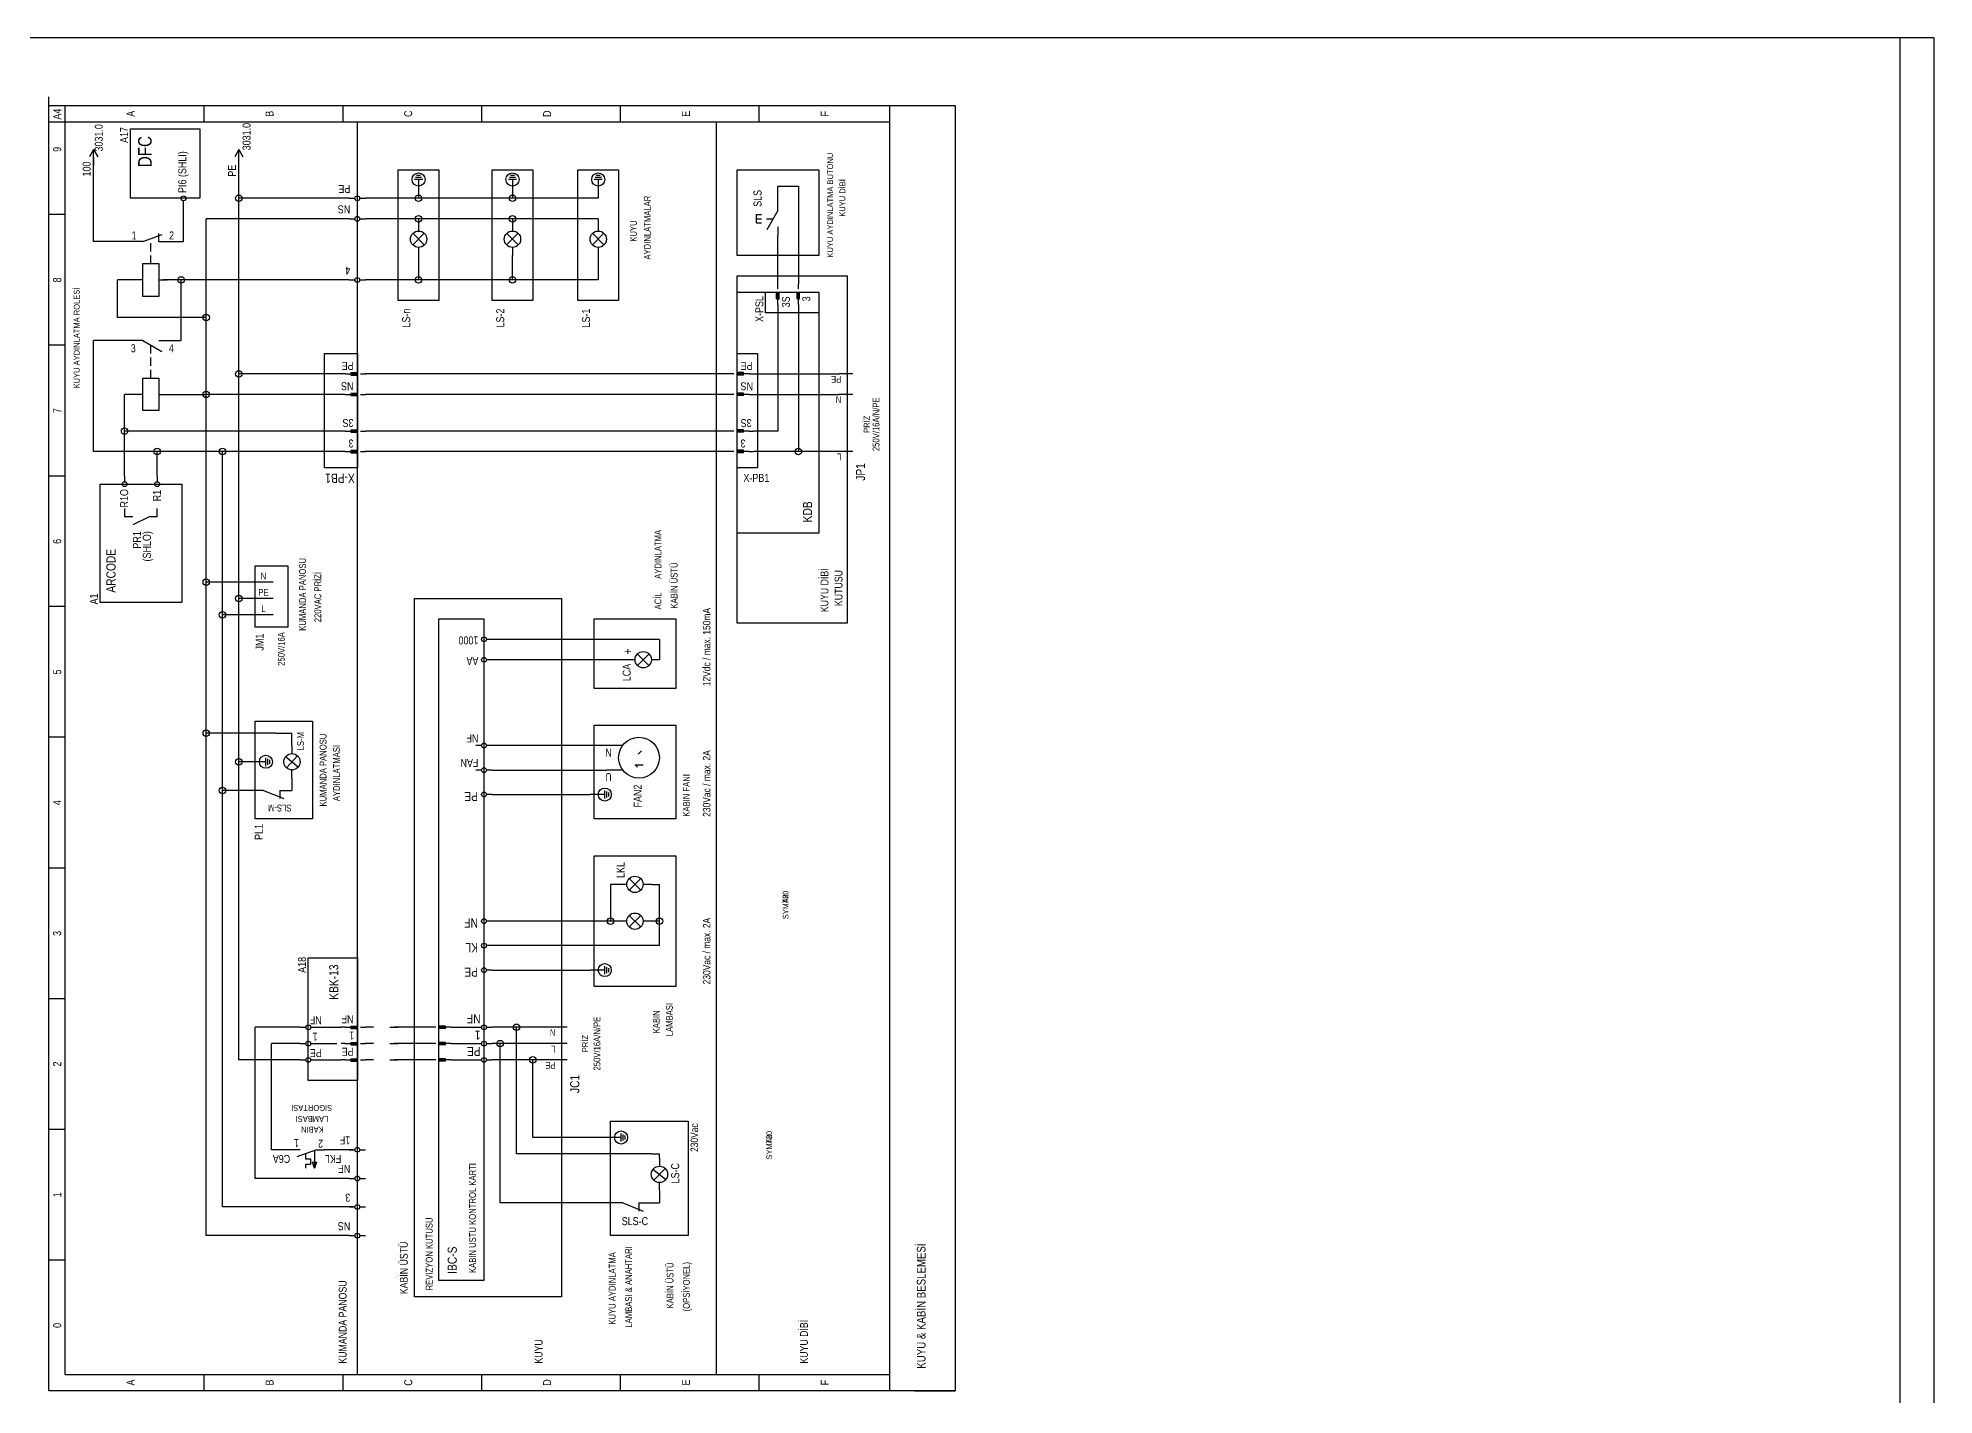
# Model space of a CAD drawing. Header units: centimetres. Extents: x 0 to 13234, y -30 to 2970.
# Drawn here: x 11838 to 13234, y 1971 to 2970 of the extents above; entities that cross this region are included whole.
import ezdxf
from ezdxf.enums import TextEntityAlignment as Align

# ---------------------------------------------------------------- set-up
doc = ezdxf.new("R2010")
doc.units = ezdxf.units.CM
for name, color, linetype in [('SCOTT-CERCEVE', 7, 'CONTINUOUS'), ('SCOTT-ELEKTRIK', 3, 'CONTINUOUS'), ('SCOTT-ELEKTRIK-YAZI', 4, 'CONTINUOUS')]:
    doc.layers.add(name, color=color, linetype=linetype)
doc.styles.get("Standard").update_dxf_attribs({"font": 'arial.ttf', "width": 0.8})

msp = doc.modelspace()

# ---------------------------------------------------------------- linework, layer by layer
at = {"layer": 'SCOTT-CERCEVE'}
for points in [[(0, 0), (13233.7, 0), (13233.7, 2970), (0, 2970)], [(100, 0), (13208.7, 0), (13208.7, 2970), (100, 2970)]]:
    msp.add_lwpolyline(points, close=True, dxfattribs=at)
at = {"layer": 'SCOTT-ELEKTRIK'}
for p, q in [((11846, 2920.2), (11846, 2926.6)), ((11846, 1974.4), (11846, 2920.2)), ((11846, 2920.2), (12513.1, 2920.2)), ((11858, 1986.5), (11858, 2920.2)), ((11960.1, 2920.2), (11960.1, 2908.2)), ((12062.3, 2920.2), (12062.3, 2908.2)), ((12164.5, 2920.2), (12164.5, 2908.2)), ((12266.7, 2908.2), (12266.7, 2920.2)), ((12368.9, 2908.2), (12368.9, 2920.2)), ((12465, 1974.4), (12465, 2920.2)), ((12513.1, 2920.2), (12513.1, 1974.4)), ((11846, 2908.2), (12465, 2908.2)), ((11906.1, 2903.1), (11957.1, 2903.1)), ((11906.1, 2852), (11906.1, 2903.1)), ((11957.1, 2903.1), (11957.1, 2852)), ((12073.1, 1986.5), (12073.1, 2908.2)), ((12337.5, 1986.5), (12337.5, 2908.2)), ((11879, 2888), (11876, 2882.6)), ((11879, 2888), (11882, 2882.6)), ((11879, 2876), (11879, 2888)), ((11879, 2882), (11879, 2876)), ((11879, 2820.1), (11879, 2876)), ((11985.9, 2888), (11982.9, 2882.6)), ((11985.9, 2852), (11985.9, 2888)), ((11985.9, 2888), (11988.9, 2882.6)), ((12103.1, 2776.8), (12103.1, 2873)), ((12103.1, 2873), (12133.2, 2873)), ((12121.2, 2865.8), (12115.2, 2865.8)), ((12120.4, 2867.3), (12115.9, 2867.3)), ((12119.7, 2868.8), (12116.7, 2868.8)), ((12118.2, 2865.8), (12118.2, 2855)), ((12133.2, 2873), (12133.2, 2776.8)), ((12172.3, 2776.8), (12172.3, 2873)), ((12172.3, 2873), (12202.3, 2873)), ((12190.3, 2865.8), (12184.3, 2865.8)), ((12189.5, 2867.3), (12185, 2867.3)), ((12188.8, 2868.8), (12185.8, 2868.8)), ((12187.3, 2865.8), (12187.3, 2855)), ((12202.3, 2873), (12202.3, 2776.8)), ((12235.4, 2776.8), (12235.4, 2873)), ((12235.4, 2873), (12265.4, 2873)), ((12253.4, 2865.8), (12247.4, 2865.8)), ((12252.7, 2867.3), (12248.1, 2867.3)), ((12251.9, 2868.8), (12248.9, 2868.8)), ((12250.4, 2865.8), (12250.4, 2855)), ((12265.4, 2873), (12265.4, 2776.8)), ((12352.6, 2809.9), (12352.6, 2873)), ((12352.6, 2873), (12412.7, 2873)), ((12412.7, 2873), (12412.7, 2809.9)), ((11957.1, 2852), (11906.1, 2852)), ((11945.1, 2846), (11945.1, 2850.2)), ((12067.1, 2852), (11985.9, 2852)), ((11985.9, 2722.7), (11985.9, 2852)), ((12067.1, 2852), (12071.3, 2852)), ((12074.9, 2852), (12079.1, 2852)), ((12118.2, 2852), (12079.1, 2852)), ((12118.2, 2855), (12118.2, 2852)), ((12187.3, 2852), (12118.2, 2852)), ((12187.3, 2855), (12187.3, 2852)), ((12250.4, 2852), (12187.3, 2852)), ((12250.4, 2855), (12250.4, 2852)), ((12382.6, 2861), (12397.7, 2861)), ((12382.6, 2849), (12382.6, 2861)), ((12382.6, 2843), (12382.6, 2849)), ((12397.7, 2861), (12397.7, 2788.9)), ((11858, 2840), (11846, 2840)), ((11945.1, 2820.1), (11945.1, 2846)), ((11961.9, 2707.7), (11961.9, 2836.9)), ((12067.1, 2836.9), (11961.9, 2836.9)), ((12067.1, 2836.9), (12071.3, 2836.9)), ((12074.9, 2836.9), (12079.1, 2836.9)), ((12118.2, 2836.9), (12079.1, 2836.9)), ((12118.2, 2836.9), (12118.2, 2833.9)), ((12187.3, 2836.9), (12118.2, 2836.9)), ((12118.2, 2833.9), (12118.2, 2827.9)), ((12187.3, 2836.9), (12187.3, 2833.9)), ((12250.4, 2836.9), (12187.3, 2836.9)), ((12187.3, 2833.9), (12187.3, 2827.9)), ((12250.4, 2836.9), (12250.4, 2833.9)), ((12250.4, 2833.9), (12250.4, 2827.9)), ((12367, 2833.9), (12367, 2840)), ((12367, 2840), (12370.6, 2840)), ((12367, 2836.9), (12370.6, 2836.9)), ((12367, 2833.9), (12370.6, 2833.9)), ((12374.2, 2836.9), (12379.2, 2836.9)), ((12382.6, 2843), (12374.4, 2828.7)), ((11912.1, 2820.1), (11879, 2820.1)), ((11915.1, 2820.1), (11909.1, 2820.1)), ((11915.1, 2820.1), (11929.5, 2825.3)), ((11921.1, 2821.9), (11921.1, 2822.2)), ((11927.1, 2820.1), (11927.1, 2826.1)), ((11927.1, 2820.1), (11933.1, 2820.1)), ((11933.1, 2820.1), (11945.1, 2820.1)), ((12122.4, 2817.7), (12113.9, 2826.2)), ((12122.4, 2826.2), (12113.9, 2817.7)), ((12191.5, 2817.7), (12183, 2826.2)), ((12191.5, 2826.2), (12183, 2817.7)), ((12254.6, 2817.7), (12246.1, 2826.2)), ((12254.6, 2826.2), (12246.1, 2817.7)), ((12382.6, 2830.9), (12382.6, 2824.9)), ((12382.6, 2788.9), (12382.6, 2824.9)), ((11921.1, 2812.9), (11921.1, 2818.9)), ((11921.1, 2803.9), (11921.1, 2809.9)), ((12118.2, 2815.9), (12118.2, 2809.9)), ((12118.2, 2809.9), (12118.2, 2791.9)), ((12187.3, 2815.9), (12187.3, 2809.9)), ((12187.3, 2791.9), (12187.3, 2809.9)), ((12250.4, 2815.9), (12250.4, 2809.9)), ((12250.4, 2809.9), (12250.4, 2791.9)), ((12412.7, 2809.9), (12352.6, 2809.9)), ((11896.5, 2764.3), (11896.5, 2791.9)), ((11909.1, 2791.9), (11896.5, 2791.9)), ((11915.1, 2791.9), (11909.1, 2791.9)), ((11915.1, 2803.9), (11927.1, 2803.9)), ((11915.1, 2779.8), (11915.1, 2803.9)), ((11927.1, 2803.9), (11927.1, 2779.8)), ((11927.1, 2791.9), (11933.1, 2791.9)), ((12062.3, 2791.9), (11930.1, 2791.9)), ((11943.4, 2747.4), (11943.4, 2791.9)), ((12067.1, 2791.9), (12036.8, 2791.9)), ((12067.1, 2791.9), (12071.3, 2791.9)), ((12074.9, 2791.9), (12079.1, 2791.9)), ((12118.2, 2791.9), (12079.1, 2791.9)), ((12187.3, 2791.9), (12118.2, 2791.9)), ((12250.4, 2791.9), (12187.3, 2791.9)), ((12352.6, 2794.9), (12433.7, 2794.9)), ((12352.6, 2782.9), (12352.6, 2794.9)), ((12433.7, 2794.9), (12433.7, 2539.4)), ((11927.1, 2779.8), (11915.1, 2779.8)), ((12352.6, 2605.5), (12352.6, 2782.9)), ((12352.6, 2782.9), (12412.7, 2782.9)), ((12373.6, 2782.9), (12412.7, 2782.9)), ((12373.6, 2767.8), (12373.6, 2782.9)), ((12381.7, 2782.9), (12383.5, 2782.9)), ((12381.7, 2778), (12381.7, 2782.9)), ((12381.7, 2778), (12383.5, 2778)), ((12382, 2778), (12382, 2782.9)), ((12382.3, 2778), (12382.3, 2782.9)), ((12382.6, 2785.3), (12382.6, 2788.9)), ((12382.6, 2773.8), (12382.6, 2782.9)), ((12382.9, 2778), (12382.9, 2782.9)), ((12383.2, 2778), (12383.2, 2782.9)), ((12383.5, 2778), (12383.5, 2782.9)), ((12396.8, 2782.9), (12398.6, 2782.9)), ((12396.8, 2778), (12396.8, 2782.9)), ((12396.8, 2778), (12398.6, 2778)), ((12397.1, 2778), (12397.1, 2782.9)), ((12397.4, 2778), (12397.4, 2782.9)), ((12397.7, 2785.3), (12397.7, 2788.9)), ((12397.7, 2773.8), (12397.7, 2782.9)), ((12398, 2778), (12398, 2782.9)), ((12398.3, 2778), (12398.3, 2782.9)), ((12398.6, 2778), (12398.6, 2782.9)), ((12412.7, 2782.9), (12412.7, 2767.8)), ((12412.7, 2782.9), (12412.7, 2605.5)), ((11961.9, 2764.3), (11896.5, 2764.3)), ((12133.2, 2776.8), (12103.1, 2776.8)), ((12202.3, 2776.8), (12172.3, 2776.8)), ((12265.4, 2776.8), (12235.4, 2776.8)), ((12412.7, 2767.8), (12373.6, 2767.8)), ((12382.6, 2773.8), (12382.6, 2770.8)), ((12382.6, 2770.8), (12382.6, 2680.7)), ((12397.7, 2773.8), (12397.7, 2770.8)), ((12397.7, 2770.8), (12397.7, 2665.6)), ((11858, 2743.8), (11846, 2743.8)), ((11879, 2665.6), (11879, 2747.4)), ((11912.1, 2747.4), (11879, 2747.4)), ((11915.1, 2747.4), (11909.1, 2747.4)), ((11915.1, 2747.4), (11929.3, 2739.2)), ((11921.1, 2737.8), (11921.1, 2743.8)), ((11921.1, 2737.8), (11921.1, 2739.5)), ((11927.1, 2747.4), (11933.1, 2747.4)), ((11933.1, 2747.4), (11943.4, 2747.4)), ((12049, 2653.6), (12049, 2737.8)), ((12049, 2737.8), (12073.1, 2737.8)), ((12073.1, 2737.8), (12073.1, 2653.6)), ((12352.6, 2653.6), (12352.6, 2737.8)), ((12352.6, 2737.8), (12367.6, 2737.8)), ((12367.6, 2737.8), (12367.6, 2653.6)), ((11921.1, 2728.8), (11921.1, 2734.8)), ((11921.1, 2719.7), (11921.1, 2725.8)), ((12061.1, 2722.7), (11985.9, 2722.7)), ((11985.9, 2557.5), (11985.9, 2722.7)), ((12064.1, 2722.7), (12061.1, 2722.7)), ((12064.1, 2722.7), (12073.1, 2722.7)), ((12068.3, 2723.7), (12073.1, 2723.7)), ((12068.3, 2723.7), (12068.3, 2721.8)), ((12068.3, 2723.3), (12073.1, 2723.3)), ((12068.3, 2723), (12073.1, 2723)), ((12068.3, 2722.4), (12073.1, 2722.4)), ((12068.3, 2722.1), (12073.1, 2722.1)), ((12068.3, 2721.8), (12073.1, 2721.8)), ((12073.1, 2723.7), (12073.1, 2721.8)), ((12075.5, 2722.7), (12079.1, 2722.7)), ((12346.6, 2722.7), (12079.1, 2722.7)), ((12350.2, 2722.7), (12346.6, 2722.7)), ((12352.6, 2721.8), (12352.6, 2723.7)), ((12357.4, 2723.7), (12352.6, 2723.7)), ((12357.4, 2723.3), (12352.6, 2723.3)), ((12357.4, 2723), (12352.6, 2723)), ((12361.6, 2722.7), (12352.6, 2722.7)), ((12357.4, 2722.4), (12352.6, 2722.4)), ((12357.4, 2722.1), (12352.6, 2722.1)), ((12357.4, 2721.8), (12352.6, 2721.8)), ((12357.4, 2721.8), (12357.4, 2723.7)), ((12361.6, 2722.7), (12364.6, 2722.7)), ((12364.6, 2722.7), (12427.7, 2722.7)), ((12437.9, 2722.7), (12427.7, 2722.7)), ((11901.8, 2680.7), (11901.8, 2707.7)), ((11915.1, 2707.7), (11901.8, 2707.7)), ((11915.1, 2719.7), (11927.1, 2719.7)), ((11915.1, 2695.7), (11915.1, 2719.7)), ((11927.1, 2719.7), (11927.1, 2695.7)), ((11927.1, 2707.7), (11961.9, 2707.7)), ((11961.9, 2569.5), (11961.9, 2707.7)), ((12061.1, 2707.7), (11961.9, 2707.7)), ((12064.1, 2707.7), (12061.1, 2707.7)), ((12064.1, 2707.7), (12073.1, 2707.7)), ((12068.3, 2708.6), (12073.1, 2708.6)), ((12068.3, 2708.6), (12068.3, 2706.8)), ((12068.3, 2708.3), (12073.1, 2708.3)), ((12068.3, 2708), (12073.1, 2708)), ((12073.1, 2708.6), (12073.1, 2706.8)), ((12075.5, 2707.7), (12079.1, 2707.7)), ((12346.6, 2707.7), (12079.1, 2707.7)), ((12350.2, 2707.7), (12346.6, 2707.7)), ((12352.6, 2706.8), (12352.6, 2708.6)), ((12357.4, 2708.6), (12352.6, 2708.6)), ((12357.4, 2708.3), (12352.6, 2708.3)), ((12357.4, 2708), (12352.6, 2708)), ((12361.6, 2707.7), (12352.6, 2707.7)), ((12357.4, 2706.8), (12357.4, 2708.6)), ((12361.6, 2707.7), (12364.6, 2707.7)), ((12364.6, 2707.7), (12427.7, 2707.7)), ((12437.9, 2707.7), (12427.7, 2707.7)), ((11927.1, 2695.7), (11915.1, 2695.7)), ((12068.3, 2707.4), (12073.1, 2707.4)), ((12068.3, 2707.1), (12073.1, 2707.1)), ((12068.3, 2706.8), (12073.1, 2706.8)), ((12357.4, 2707.4), (12352.6, 2707.4)), ((12357.4, 2707.1), (12352.6, 2707.1)), ((12357.4, 2706.8), (12352.6, 2706.8)), ((12061.1, 2680.7), (11901.8, 2680.7)), ((11901.8, 2647.6), (11901.8, 2680.7)), ((12064.1, 2680.7), (12061.1, 2680.7)), ((12064.1, 2680.7), (12073.1, 2680.7)), ((12068.3, 2681.6), (12073.1, 2681.6)), ((12068.3, 2681.6), (12068.3, 2679.8)), ((12068.3, 2681.3), (12073.1, 2681.3)), ((12068.3, 2681), (12073.1, 2681)), ((12068.3, 2680.4), (12073.1, 2680.4)), ((12068.3, 2680.1), (12073.1, 2680.1)), ((12068.3, 2679.8), (12073.1, 2679.8)), ((12073.1, 2681.6), (12073.1, 2679.8)), ((12075.5, 2680.7), (12079.1, 2680.7)), ((12346.6, 2680.7), (12079.1, 2680.7)), ((12350.2, 2680.7), (12346.6, 2680.7)), ((12352.6, 2679.8), (12352.6, 2681.6)), ((12357.4, 2681.6), (12352.6, 2681.6)), ((12357.4, 2681.3), (12352.6, 2681.3)), ((12357.4, 2681), (12352.6, 2681)), ((12361.6, 2680.7), (12352.6, 2680.7)), ((12357.4, 2680.4), (12352.6, 2680.4)), ((12357.4, 2680.1), (12352.6, 2680.1)), ((12357.4, 2679.8), (12352.6, 2679.8)), ((12357.4, 2679.8), (12357.4, 2681.6)), ((12361.6, 2680.7), (12364.6, 2680.7)), ((12382.6, 2680.7), (12364.6, 2680.7)), ((12068.3, 2666.6), (12073.1, 2666.6)), ((12068.3, 2666.6), (12068.3, 2664.7)), ((12068.3, 2666.3), (12073.1, 2666.3)), ((12068.3, 2665.9), (12073.1, 2665.9)), ((12073.1, 2666.6), (12073.1, 2664.7)), ((12352.6, 2664.7), (12352.6, 2666.6)), ((12357.4, 2666.6), (12352.6, 2666.6)), ((12357.4, 2666.3), (12352.6, 2666.3)), ((12357.4, 2665.9), (12352.6, 2665.9)), ((12357.4, 2664.7), (12357.4, 2666.6)), ((11925.8, 2665.6), (11879, 2665.6)), ((11925.8, 2647.6), (11925.8, 2665.6)), ((11973.9, 2665.6), (11925.8, 2665.6)), ((11973.9, 2545.4), (11973.9, 2665.6)), ((12061.1, 2665.6), (11973.9, 2665.6)), ((12073.1, 2653.6), (12049, 2653.6)), ((12064.1, 2665.6), (12061.1, 2665.6)), ((12064.1, 2665.6), (12073.1, 2665.6)), ((12068.3, 2665.3), (12073.1, 2665.3)), ((12068.3, 2665), (12073.1, 2665)), ((12068.3, 2664.7), (12073.1, 2664.7)), ((12075.5, 2665.6), (12079.1, 2665.6)), ((12346.6, 2665.6), (12079.1, 2665.6)), ((12350.2, 2665.6), (12346.6, 2665.6)), ((12361.6, 2665.6), (12352.6, 2665.6)), ((12357.4, 2665.3), (12352.6, 2665.3)), ((12357.4, 2665), (12352.6, 2665)), ((12357.4, 2664.7), (12352.6, 2664.7)), ((12367.6, 2653.6), (12352.6, 2653.6)), ((12361.6, 2665.6), (12364.6, 2665.6)), ((12397.7, 2665.6), (12364.6, 2665.6)), ((12427.7, 2665.6), (12397.7, 2665.6)), ((12437.9, 2665.6), (12427.7, 2665.6)), ((11858, 2647.6), (11846, 2647.6)), ((11883.8, 2554.5), (11883.8, 2641.6)), ((11883.8, 2641.6), (11943.9, 2641.6)), ((11901.8, 2647.6), (11901.8, 2643.4)), ((11925.8, 2647.6), (11925.8, 2643.4)), ((11943.9, 2641.6), (11943.9, 2554.5)), ((11901.8, 2623.6), (11901.8, 2617.6)), ((11907.8, 2617.6), (11901.8, 2617.6)), ((11919.8, 2617.6), (11907.8, 2611.6)), ((11925.8, 2617.6), (11919.8, 2617.6)), ((11925.8, 2617.6), (11925.8, 2623.6)), ((12412.7, 2605.5), (12352.6, 2605.5)), ((12352.6, 2539.4), (12352.6, 2605.5)), ((11998, 2569.5), (11961.9, 2569.5)), ((11961.9, 2458.3), (11961.9, 2569.5)), ((11998, 2581.5), (12022, 2581.5)), ((11998, 2536.4), (11998, 2581.5)), ((12001, 2569.5), (11998, 2569.5)), ((12011.2, 2569.5), (12001, 2569.5)), ((12022, 2581.5), (12022, 2536.4)), ((11943.9, 2554.5), (11883.8, 2554.5)), ((11998, 2557.5), (11985.9, 2557.5)), ((11985.9, 2437.3), (11985.9, 2557.5)), ((12001, 2557.5), (11998, 2557.5)), ((12011.2, 2557.5), (12001, 2557.5)), ((12115.2, 2043.6), (12115.2, 2557.5)), ((12115.2, 2557.5), (12223.4, 2557.5)), ((12223.4, 2557.5), (12223.4, 2043.6)), ((11858, 2551.5), (11846, 2551.5)), ((11998, 2545.4), (11973.9, 2545.4)), ((11973.9, 2416.2), (11973.9, 2545.4)), ((12001, 2545.4), (11998, 2545.4)), ((12011.2, 2545.4), (12001, 2545.4)), ((12133.2, 2055.6), (12133.2, 2542.4)), ((12133.2, 2542.4), (12166.3, 2542.4)), ((12166.3, 2542.4), (12166.3, 2055.6)), ((12247.4, 2491.3), (12247.4, 2542.4)), ((12247.4, 2542.4), (12307.5, 2542.4)), ((12307.5, 2542.4), (12307.5, 2491.3)), ((12022, 2536.4), (11998, 2536.4)), ((12172.3, 2527.4), (12168.1, 2527.4)), ((12295.5, 2527.4), (12172.3, 2527.4)), ((12295.5, 2527.4), (12295.5, 2512.4)), ((12433.7, 2539.4), (12352.6, 2539.4)), ((12172.3, 2512.4), (12168.1, 2512.4)), ((12271.4, 2512.4), (12172.3, 2512.4)), ((12277.4, 2512.4), (12271.4, 2512.4)), ((12279.2, 2508.1), (12287.7, 2516.6)), ((12287.7, 2508.1), (12279.2, 2516.6)), ((12295.5, 2512.4), (12289.5, 2512.4)), ((12307.5, 2491.3), (12247.4, 2491.3)), ((11998, 2458.3), (11961.9, 2458.3)), ((11961.9, 2088.6), (11961.9, 2458.3)), ((11998, 2395.2), (11998, 2467.3)), ((11998, 2467.3), (12040, 2467.3)), ((11998.2, 2458.3), (11998, 2458.3)), ((12013, 2458.3), (11998, 2458.3)), ((12013, 2458.3), (12025, 2458.3)), ((12025, 2449.3), (12025, 2458.3)), ((12040, 2467.3), (12040, 2395.2)), ((12247.4, 2395.2), (12247.4, 2464.3)), ((12247.4, 2464.3), (12307.5, 2464.3)), ((12307.5, 2464.3), (12307.5, 2395.2)), ((11858, 2455.3), (11846, 2455.3)), ((12025, 2449.3), (12025, 2443.3)), ((12164.4, 2449.3), (12160.2, 2449.3)), ((12172.3, 2449.3), (12168.1, 2449.3)), ((12256.4, 2449.3), (12172.3, 2449.3)), ((12268.3, 2449.3), (12256.4, 2449.3)), ((12279.8, 2442.8), (12282.3, 2445.3)), ((11998, 2437.3), (11985.9, 2437.3)), ((11985.9, 2217.9), (11985.9, 2437.3)), ((11998.2, 2437.3), (11998, 2437.3)), ((12005.8, 2437.3), (11998, 2437.3)), ((12005.8, 2434.2), (12005.8, 2440.3)), ((12007.3, 2435), (12007.3, 2439.5)), ((12008.8, 2435.7), (12008.8, 2438.8)), ((12029.6, 2433.4), (12020.2, 2440.9)), ((12029.1, 2441.6), (12020.9, 2432.9)), ((12025, 2425.2), (12025, 2431.2)), ((12164.4, 2431.2), (12160.2, 2431.2)), ((12172.3, 2431.2), (12168.1, 2431.2)), ((12172.3, 2431.2), (12256.4, 2431.2)), ((12268.3, 2431.2), (12256.4, 2431.2)), ((12279.4, 2433.4), (12277.7, 2435.1)), ((12277.7, 2435.1), (12283.6, 2435.1)), ((11998, 2416.2), (11973.9, 2416.2)), ((11973.9, 2109.7), (11973.9, 2416.2)), ((12004, 2416.2), (11998, 2416.2)), ((11998.2, 2416.2), (11998, 2416.2)), ((12004, 2416.2), (12019, 2410.2)), ((12016, 2416.2), (12016, 2410.2)), ((12016, 2416.2), (12019, 2416.2)), ((12019, 2416.2), (12025, 2416.2)), ((12025, 2425.2), (12025, 2416.2)), ((12255.2, 2410.2), (12255.2, 2416.2)), ((12256.7, 2411), (12256.7, 2415.5)), ((12258.2, 2411.7), (12258.2, 2414.7)), ((12172.3, 2413.2), (12168.1, 2413.2)), ((12172.3, 2413.2), (12244.4, 2413.2)), ((12255.2, 2413.2), (12244.4, 2413.2)), ((12040, 2395.2), (11998, 2395.2)), ((12307.5, 2395.2), (12247.4, 2395.2)), ((11858, 2359.1), (11846, 2359.1)), ((12247.4, 2272), (12247.4, 2368.1)), ((12247.4, 2368.1), (12307.5, 2368.1)), ((12307.5, 2368.1), (12307.5, 2272)), ((12265.4, 2347.1), (12259.4, 2347.1)), ((12259.4, 2347.1), (12259.4, 2320)), ((12271.4, 2347.1), (12265.4, 2347.1)), ((12273.2, 2342.8), (12281.7, 2351.3)), ((12281.7, 2342.8), (12273.2, 2351.3)), ((12289.5, 2347.1), (12283.5, 2347.1)), ((12289.5, 2347.1), (12295.5, 2347.1)), ((12295.5, 2320), (12295.5, 2347.1)), ((12172.3, 2320), (12168.1, 2320)), ((12259.4, 2320), (12172.3, 2320)), ((12265.4, 2320), (12259.4, 2320)), ((12271.4, 2320), (12265.4, 2320)), ((12273.2, 2315.8), (12281.7, 2324.3)), ((12281.7, 2315.8), (12273.2, 2324.3)), ((12289.5, 2320), (12283.5, 2320)), ((12295.5, 2320), (12289.5, 2320)), ((12295.5, 2302), (12295.5, 2320)), ((12037, 2202.8), (12037, 2293)), ((12037, 2293), (12073.1, 2293)), ((12073.1, 2293), (12073.1, 2202.8)), ((12172.3, 2302), (12168.1, 2302)), ((12295.5, 2302), (12172.3, 2302)), ((12172.3, 2284), (12168.1, 2284)), ((12172.3, 2284), (12244.4, 2284)), ((12255.2, 2284), (12244.4, 2284)), ((12255.2, 2281), (12255.2, 2287)), ((12256.7, 2281.7), (12256.7, 2286.2)), ((12258.2, 2282.5), (12258.2, 2285.5)), ((11858, 2262.9), (11846, 2262.9)), ((12307.5, 2272), (12247.4, 2272)), ((12031, 2241.9), (11998, 2241.9)), ((11998, 2130.7), (11998, 2241.9)), ((12031, 2241.9), (12035.2, 2241.9)), ((12038.8, 2241.9), (12043, 2241.9)), ((12043, 2241.9), (12061.1, 2241.9)), ((12064.1, 2241.9), (12061.1, 2241.9)), ((12064.1, 2241.9), (12073.1, 2241.9)), ((12068.3, 2242.8), (12073.1, 2242.8)), ((12068.3, 2242.8), (12068.3, 2241)), ((12068.3, 2242.5), (12073.1, 2242.5)), ((12068.3, 2242.2), (12073.1, 2242.2)), ((12068.3, 2241.6), (12073.1, 2241.6)), ((12068.3, 2241.3), (12073.1, 2241.3)), ((12068.3, 2241), (12073.1, 2241)), ((12073.1, 2242.8), (12073.1, 2241)), ((12075.5, 2241.9), (12079.1, 2241.9)), ((12085.1, 2241.9), (12079.1, 2241.9)), ((12097.1, 2241.9), (12103.1, 2241.9)), ((12103.1, 2241.9), (12100.1, 2241.9)), ((12127.2, 2241.9), (12103.1, 2241.9)), ((12130.8, 2241.9), (12127.2, 2241.9)), ((12133.2, 2241), (12133.2, 2242.8)), ((12138, 2242.8), (12133.2, 2242.8)), ((12138, 2242.5), (12133.2, 2242.5)), ((12138, 2242.2), (12133.2, 2242.2)), ((12142.2, 2241.9), (12133.2, 2241.9)), ((12138, 2241.6), (12133.2, 2241.6)), ((12138, 2241.3), (12133.2, 2241.3)), ((12138, 2241), (12133.2, 2241)), ((12138, 2241), (12138, 2242.8)), ((12142.2, 2241.9), (12145.2, 2241.9)), ((12145.2, 2241.9), (12160.2, 2241.9)), ((12160.2, 2241.9), (12164.4, 2241.9)), ((12168.1, 2241.9), (12172.3, 2241.9)), ((12190.3, 2241.9), (12172.3, 2241.9)), ((12190.3, 2148.7), (12190.3, 2241.9)), ((12217.3, 2241.9), (12190.3, 2241.9)), ((12227.6, 2241.9), (12217.3, 2241.9)), ((12031, 2229.9), (12010, 2229.9)), ((12010, 2151.8), (12010, 2229.9)), ((12031, 2229.9), (12035.2, 2229.9)), ((12038.8, 2229.9), (12043, 2229.9)), ((12043, 2229.9), (12058.1, 2229.9)), ((12064.1, 2229.9), (12061.1, 2229.9)), ((12064.1, 2229.9), (12073.1, 2229.9)), ((12068.3, 2230.8), (12073.1, 2230.8)), ((12068.3, 2230.8), (12068.3, 2229)), ((12068.3, 2230.5), (12073.1, 2230.5)), ((12068.3, 2230.2), (12073.1, 2230.2)), ((12068.3, 2229.6), (12073.1, 2229.6)), ((12068.3, 2229.3), (12073.1, 2229.3)), ((12068.3, 2229), (12073.1, 2229)), ((12073.1, 2230.8), (12073.1, 2229)), ((12075.5, 2229.9), (12079.1, 2229.9)), ((12085.1, 2229.9), (12079.1, 2229.9)), ((12097.1, 2229.9), (12103.1, 2229.9)), ((12103.1, 2229.9), (12100.1, 2229.9)), ((12127.2, 2229.9), (12103.1, 2229.9)), ((12130.8, 2229.9), (12127.2, 2229.9)), ((12133.2, 2229), (12133.2, 2230.8)), ((12138, 2230.8), (12133.2, 2230.8)), ((12138, 2230.5), (12133.2, 2230.5)), ((12138, 2230.2), (12133.2, 2230.2)), ((12142.2, 2229.9), (12133.2, 2229.9)), ((12138, 2229.6), (12133.2, 2229.6)), ((12138, 2229.3), (12133.2, 2229.3)), ((12138, 2229), (12133.2, 2229)), ((12138, 2229), (12138, 2230.8)), ((12142.2, 2229.9), (12145.2, 2229.9)), ((12145.2, 2229.9), (12160.2, 2229.9)), ((12160.2, 2229.9), (12164.4, 2229.9)), ((12168.1, 2229.9), (12172.3, 2229.9)), ((12178.3, 2229.9), (12172.3, 2229.9)), ((12178.3, 2112.7), (12178.3, 2229.9)), ((12217.3, 2229.9), (12178.3, 2229.9)), ((12227.6, 2229.9), (12217.3, 2229.9)), ((12031, 2217.9), (11985.9, 2217.9)), ((12031, 2217.9), (12035.2, 2217.9)), ((12038.8, 2217.9), (12043, 2217.9)), ((12043, 2217.9), (12061.1, 2217.9)), ((12064.1, 2217.9), (12061.1, 2217.9)), ((12064.1, 2217.9), (12073.1, 2217.9)), ((12068.3, 2218.8), (12073.1, 2218.8)), ((12068.3, 2218.8), (12068.3, 2217)), ((12068.3, 2218.5), (12073.1, 2218.5)), ((12068.3, 2218.2), (12073.1, 2218.2)), ((12068.3, 2217.6), (12073.1, 2217.6)), ((12068.3, 2217.3), (12073.1, 2217.3)), ((12068.3, 2217), (12073.1, 2217)), ((12073.1, 2218.8), (12073.1, 2217)), ((12075.5, 2217.9), (12079.1, 2217.9)), ((12085.1, 2217.9), (12079.1, 2217.9)), ((12097.1, 2217.9), (12103.1, 2217.9)), ((12103.1, 2217.9), (12100.1, 2217.9)), ((12127.2, 2217.9), (12103.1, 2217.9)), ((12130.8, 2217.9), (12127.2, 2217.9)), ((12133.2, 2217), (12133.2, 2218.8)), ((12138, 2218.8), (12133.2, 2218.8)), ((12138, 2218.5), (12133.2, 2218.5)), ((12138, 2218.2), (12133.2, 2218.2)), ((12142.2, 2217.9), (12133.2, 2217.9)), ((12138, 2217.6), (12133.2, 2217.6)), ((12138, 2217.3), (12133.2, 2217.3)), ((12138, 2217), (12133.2, 2217)), ((12138, 2217), (12138, 2218.8)), ((12142.2, 2217.9), (12145.2, 2217.9)), ((12145.2, 2217.9), (12160.2, 2217.9)), ((12160.2, 2217.9), (12164.4, 2217.9)), ((12168.1, 2217.9), (12172.3, 2217.9)), ((12202.3, 2217.9), (12172.3, 2217.9)), ((12202.3, 2160.8), (12202.3, 2217.9)), ((12217.3, 2217.9), (12202.3, 2217.9)), ((12227.6, 2217.9), (12217.3, 2217.9)), ((12073.1, 2202.8), (12037, 2202.8)), ((11858, 2166.8), (11846, 2166.8)), ((12259.4, 2088.6), (12259.4, 2172.8)), ((12259.4, 2172.8), (12316.5, 2172.8)), ((12267.2, 2157.8), (12267.2, 2163.8)), ((12316.5, 2172.8), (12316.5, 2088.6)), ((12025, 2151.8), (12010, 2151.8)), ((12031, 2151.8), (12025, 2151.8)), ((12043, 2151.8), (12028.6, 2146.5)), ((12041.6, 2151), (12041.6, 2138.3)), ((12043, 2151.8), (12049, 2151.8)), ((12067.1, 2151.8), (12049, 2151.8)), ((12067.1, 2151.8), (12071.3, 2151.8)), ((12070.1, 2151.8), (12067.1, 2151.8)), ((12074.9, 2151.8), (12079.1, 2151.8)), ((12259.4, 2160.8), (12202.3, 2160.8)), ((12267.2, 2160.8), (12259.4, 2160.8)), ((12259.7, 2160.8), (12259.4, 2160.8)), ((12268.7, 2158.5), (12268.7, 2163)), ((12270.2, 2159.3), (12270.2, 2162.3)), ((12035.3, 2144.9), (12035.3, 2148.9)), ((12038.9, 2144.9), (12035.3, 2144.9)), ((12035.3, 2141.3), (12038.9, 2141.3)), ((12035.3, 2138.3), (12035.3, 2141.3)), ((12038.9, 2141.3), (12038.9, 2144.9)), ((12041.6, 2138.3), (12040.2, 2142.6)), ((12040.2, 2142.6), (12043, 2142.6)), ((12041.6, 2138.3), (12043, 2142.6)), ((12259.4, 2148.7), (12190.3, 2148.7)), ((12259.7, 2148.7), (12259.4, 2148.7)), ((12289.5, 2148.7), (12259.4, 2148.7)), ((12289.5, 2148.7), (12295.5, 2148.7)), ((12300, 2129.9), (12290.7, 2137.3)), ((12299.6, 2138), (12291.4, 2129.4)), ((12295.5, 2145.7), (12295.5, 2148.7)), ((12295.5, 2145.7), (12295.5, 2139.7)), ((12067.1, 2130.7), (11998, 2130.7)), ((12067.1, 2130.7), (12071.3, 2130.7)), ((12074.9, 2130.7), (12079.1, 2130.7)), ((12295.5, 2121.7), (12295.5, 2127.7)), ((12295.5, 2121.7), (12295.5, 2112.7)), ((12067.1, 2109.7), (11973.9, 2109.7)), ((12067.1, 2109.7), (12071.3, 2109.7)), ((12070.1, 2109.7), (12067.1, 2109.7)), ((12074.9, 2109.7), (12079.1, 2109.7)), ((12259.4, 2112.7), (12178.3, 2112.7)), ((12268.4, 2112.7), (12259.4, 2112.7)), ((12259.7, 2112.7), (12259.4, 2112.7)), ((12268.4, 2112.7), (12283.5, 2106.7)), ((12280.4, 2112.7), (12280.4, 2106.7)), ((12280.4, 2112.7), (12283.5, 2112.7)), ((12283.5, 2112.7), (12295.5, 2112.7)), ((12067.1, 2088.6), (11961.9, 2088.6)), ((12067.1, 2088.6), (12071.3, 2088.6)), ((12074.9, 2088.6), (12079.1, 2088.6)), ((12316.5, 2088.6), (12259.4, 2088.6)), ((11858, 2070.6), (11846, 2070.6)), ((12166.3, 2055.6), (12133.2, 2055.6)), ((12223.4, 2043.6), (12115.2, 2043.6)), ((11858, 1986.5), (12465, 1986.5)), ((11960.1, 1986.5), (11960.1, 1974.4)), ((12062.3, 1986.5), (12062.3, 1974.4)), ((12164.5, 1986.5), (12164.5, 1974.4)), ((12266.7, 1974.4), (12266.7, 1986.5)), ((12368.9, 1974.4), (12368.9, 1986.5)), ((12465, 1974.4), (12465, 1986.5)), ((12513.1, 1974.4), (11846, 1974.4)), ((12483.1, 1974.4), (12513.1, 1974.4))]:
    msp.add_line(p, q, dxfattribs=at)
msp.add_lwpolyline([(12040.2, 2142.6), (12043, 2142.6), (12041.6, 2138.3), (12040.2, 2142.6)], dxfattribs=at)
for centre, radius in [((12118.2, 2865.8), 4.81), ((12187.3, 2865.8), 4.81), ((12250.4, 2865.8), 4.81), ((11945.1, 2852), 1.8), ((11985.9, 2852), 2.4), ((12073.1, 2852), 1.8), ((12118.2, 2852), 2.4), ((12187.3, 2852), 2.4), ((12073.1, 2836.9), 1.8), ((12118.2, 2836.9), 2.4), ((12187.3, 2836.9), 2.4), ((12118.2, 2821.9), 6.01), ((12187.3, 2821.9), 6.01), ((12250.4, 2821.9), 6.01), ((11943.4, 2791.9), 2.4), ((12073.1, 2791.9), 1.8), ((12118.2, 2791.9), 2.4), ((12187.3, 2791.9), 2.4), ((11961.9, 2764.3), 2.4), ((11985.9, 2722.7), 2.4), ((11961.9, 2707.7), 2.4), ((11901.8, 2680.7), 2.4), ((11925.8, 2665.6), 2.4), ((11973.9, 2665.6), 2.4), ((12397.7, 2665.6), 2.4), ((11901.8, 2641.6), 1.8), ((11925.8, 2641.6), 1.8), ((11961.9, 2569.5), 2.4), ((11985.9, 2557.5), 2.4), ((11973.9, 2545.4), 2.4), ((12166.3, 2527.4), 1.8), ((12166.3, 2512.4), 1.8), ((12283.5, 2512.4), 6.01), ((11961.9, 2458.3), 2.4), ((12025, 2437.3), 6.01), ((12166.3, 2449.3), 1.8), ((12280.4, 2440.3), 15), ((11985.9, 2437.3), 2.4), ((12005.8, 2437.3), 4.81), ((12166.3, 2431.2), 1.8), ((11973.9, 2416.2), 2.4), ((12166.3, 2413.2), 1.8), ((12255.2, 2413.2), 4.81), ((12277.4, 2347.1), 6.01), ((12166.3, 2320), 1.8), ((12259.4, 2320), 2.4), ((12277.4, 2320), 6.01), ((12295.5, 2320), 2.4), ((12166.3, 2302), 1.8), ((12166.3, 2284), 1.8), ((12255.2, 2284), 4.81), ((12037, 2241.9), 1.8), ((12166.3, 2241.9), 1.8), ((12190.3, 2241.9), 2.4), ((12037, 2229.9), 1.8), ((12037, 2217.9), 1.8), ((12166.3, 2229.9), 1.8), ((12166.3, 2217.9), 1.8), ((12178.3, 2229.9), 2.4), ((12202.3, 2217.9), 2.4), ((12267.2, 2160.8), 4.81), ((12073.1, 2151.8), 1.8), ((12295.5, 2133.7), 6.01), ((12073.1, 2130.7), 1.8), ((12073.1, 2109.7), 1.8), ((12073.1, 2088.6), 1.8)]:
    msp.add_circle(centre, radius, dxfattribs=at)

# ---------------------------------------------------------------- texts
at = {"layer": 'SCOTT-ELEKTRIK-YAZI', "width": 0.8}
for s, height, rotation, p in [('A4', 5.89, 90, (11855.1, 2909.9)), ('3031.0', 5.89, 90, (11885.7, 2886.4)), ('3031.0', 5.89, 90, (11994.5, 2887.3)), ('PI6 (SHLI)', 5.89, 90, (11947.2, 2855.9)), ('KUYU AYDINLATMA BUTONU', 4.328, 90, (12423.3, 2808.3)), ('PE', 5.89, 180, (12067.9, 2861.8)), ('KUYU DİBİ', 4.33, 90, (12432.3, 2838.4)), ('SLS', 5.89, 90, (12370.6, 2845.7)), ('NS', 5.89, 180, (12067.9, 2846.8)), ('4', 5.89, 180, (12067.9, 2801.7)), ('KUYU AYDINLATMA ROLESİ', 4.328, 90, (11868.7, 2712.1)), ('4', 5.89, 360, (11934.4, 2738.7)), ('PE', 5.89, 180, (12070.3, 2731.6)), ('NS', 5.89, 180, (12070.3, 2716.6)), ('PE', 5.05, 180, (12429.3, 2721.3)), ('N', 5.05, 180, (12429.3, 2706.3)), ('3S', 5.89, 180, (12070.3, 2689.6)), ('3', 5.89, 180, (12070.3, 2674.5)), ('L', 5.05, 180, (12429.3, 2664.2)), ('X-PB1', 6.73, 180, (12071.2, 2649.3)), ('KDB', 6.73, 90, (12407.8, 2613.5)), ('AYDINLATMA', 5.05, 90, (12296.9, 2571.9)), ('ARCODE', 6.73, 90, (11895.1, 2561.8)), ('KABİN ÜSTÜ', 5.05, 90, (12308.8, 2550.1)), ('KUYU DİBİ', 5.77, 90, (12419.8, 2547.4)), ('KUTUSU', 5.77, 90, (12430.2, 2551.9)), ('A1', 5.89, 90, (11882.1, 2553.1)), ('ACİL', 5.05, 90, (12296.9, 2549.4)), ('12Vdc / max. 150mA', 5.554, 90, (12333, 2492.9)), ('1000', 5.89, 180, (12162.2, 2529.6)), ('AA', 5.89, 180, (12162.2, 2514.5)), ('LS-M', 5.05, 90, (12033.8, 2445.7)), ('NF', 5.89, 180, (12162.2, 2457.4)), ('N', 5.89, 180, (12260.3, 2447)), ('230Vac / max. 2A', 5.554, 90, (12333, 2396.8)), ('FAN', 5.89, 180, (12162.2, 2439.4)), ('U', 5.89, 180, (12260.3, 2429)), ('PE', 6.73, 180, (12161.9, 2415.1)), ('KABIN FANI', 5.05, 90, (12317.8, 2396.9)), ('LKL', 5.89, 90, (12269.8, 2351.8)), ('SYMT80', 4.21, 90, (12390.4, 2321.5)), ('SYMA2', 4.21, 90, (12390.4, 2321.5)), ('NF', 6.73, 180, (12161.9, 2322)), ('230Vac / max. 2A', 5.554, 90, (12333, 2273.5)), ('KL', 6.73, 180, (12161.9, 2303.9)), ('PE', 6.73, 180, (12161.9, 2285.9)), ('NF', 5.89, 180, (12046.9, 2250)), ('NF', 5.89, 180, (12070.3, 2250.8)), ('NF', 6.73, 180, (12163.8, 2251.5)), ('1', 5.89, 180, (12043.9, 2237.9)), ('1', 5.89, 180, (12070.9, 2238.8)), ('1', 6.73, 180, (12163.8, 2239.5)), ('N', 5.05, 180, (12218.9, 2240.5)), ('PE', 5.89, 180, (12046.9, 2225.9)), ('PE', 5.89, 180, (12070.3, 2226.8)), ('PE', 6.73, 180, (12163.8, 2227.5)), ('L', 5.05, 180, (12218.9, 2228.4)), ('PE', 5.05, 180, (12218.9, 2216.4)), ('1', 5.89, 180, (12030.1, 2159.7)), ('1F', 5.89, 180, (12067.9, 2161.6)), ('SYMT80', 4.21, 90, (12378.4, 2144.7)), ('SYMA2', 4.21, 90, (12378.4, 2144.7)), ('C6A', 5.89, 180, (12023.7, 2148)), ('NF', 5.89, 180, (12067.9, 2140.6)), ('KABIN USTU KONTROL KARTI', 5.049, 90, (12160.4, 2061.1)), ('3', 5.89, 180, (12067.9, 2119.5)), ('NS', 5.89, 180, (12067.9, 2098.5)), ('REVIZYON KUTUSU', 5.049, 90, (12128.5, 2048.3)), ('KABİN ÜSTÜ', 5.77, 90, (12110.2, 2045.5)), ('IBC-S', 6.73, 90, (12146.3, 2060.5)), ('KUYU & KABİN BESLEMESİ', 6.369, 90, (12491.3, 1990.7)), ('KUMANDA PANOSU', 5.77, 90, (12065.2, 1994.4)), ('KUYU DİBİ', 5.77, 90, (12404.7, 1994.4)), ('KUYU', 5.77, 90, (12209.4, 1994.4))]:
    msp.add_text(s, height=height, rotation=rotation, dxfattribs=at).set_placement(p)
for s, height, rotation, p in [('A17', 5.89, 90, (11904.4, 2904.4)), ('DFC', 9.98, 90, (11921.7, 2897.8)), ('100', 5.89, 90, (11876.8, 2879)), ('PE', 5.89, 90, (11983.8, 2876.7)), ('X-PSL', 5.89, 90, (12371.9, 2780)), ('3S', 5.89, 90, (12391.5, 2779.8)), ('3', 5.89, 90, (12406.5, 2779.8)), ('LS-n', 5.89, 90, (12112, 2770.8)), ('LS-2', 5.89, 90, (12181.2, 2770.8)), ('LS-1', 5.89, 90, (12244.3, 2770.8)), ('3', 5.89, 360, (11910, 2738.7)), ('PE', 5.89, 180, (12355.2, 2731.6)), ('NS', 5.89, 180, (12355.2, 2716.6)), ('3S', 5.89, 180, (12355.3, 2689.5)), ('3', 5.89, 180, (12355.2, 2674.5)), ('R1O', 5.89, 90, (11904.4, 2638)), ('R1', 5.89, 90, (11928.5, 2637.4)), ('PR1', 5.89, 90, (11913.8, 2607)), ('(SHLO)', 5.89, 90, (11921.1, 2607)), ('JM1', 5.89, 90, (12004.1, 2531.6)), ('250V/16A', 5.05, 90, (12019.7, 2532.7)), ('LCA', 5.89, 90, (12274.3, 2509.4)), ('FAN2', 5.89, 90, (12282.4, 2420.5)), ('PL1', 5.89, 90, (12003.5, 2391.5)), ('A18', 5.89, 90, (12035.3, 2293.7)), ('KBK-13', 6.73, 90, (12059.1, 2288.1)), ('KABIN', 5.05, 90, (12295.7, 2254.4)), ('LAMBASI', 5.05, 90, (12305.3, 2259.8)), ('JC1', 6.73, 90, (12236.5, 2206.9)), ('230Vac', 5.55, 90, (12323.9, 2171.2)), ('2', 5.89, 180, (12044.2, 2159.2)), ('FKL', 5.89, 180, (12049.2, 2147.9)), ('LS-C', 5.89, 90, (12310, 2142)), ('LAMBASI & ANAHTARI', 5.049, 90, (12275.3, 2080.8)), ('KUYU AYDINLATMA', 5.049, 90, (12263.2, 2076.4)), ('KABİN ÜSTÜ', 5.05, 90, (12305.8, 2068.9)), ('(OPSİYONEL)', 5.049, 90, (12317.8, 2069.2))]:
    msp.add_text(s, height=height, rotation=rotation, dxfattribs=at).set_placement(p, align=Align.RIGHT)
for s, height, rotation, p in [('A', 5.89, 90, (11909.2, 2914.2)), ('B', 5.89, 90, (12011.4, 2914.2)), ('C', 5.89, 90, (12113.5, 2914.2)), ('D', 5.89, 90, (12215.7, 2914.2)), ('E', 5.89, 90, (12317.9, 2914.2)), ('F', 5.89, 90, (12420.1, 2914.2)), ('9', 5.89, 90, (11855.1, 2888)), ('AYDINLATMALAR', 5.049, 90, (12289.1, 2830.4)), ('KUYU', 5.05, 90, (12278.8, 2827.9)), ('8', 5.89, 90, (11855.1, 2791.9)), ('7', 5.89, 90, (11855.1, 2695.7)), ('250V/16A/N/PE', 5.049, 90, (12457.4, 2685.7)), ('PRİZ', 4.33, 90, (12450.2, 2685.7)), ('JP1', 6.73, 90, (12446.8, 2650.6)), ('6', 5.89, 90, (11855.1, 2599.5)), ('KUMANDA PANOSU', 5.049, 90, (12035.3, 2560.5)), ('N', 5.05, 360, (12004, 2571.5)), ('220VAC PRİZİ', 5.049, 90, (12046.5, 2558.5)), ('PE', 5.05, 360, (12004, 2559.5)), ('L', 5.05, 360, (12004, 2547.5)), ('+', 6.73, 90, (12275.5, 2518.4)), ('5', 5.89, 90, (11855.1, 2503.4)), ('KUMANDA PANOSU', 5.049, 90, (12050.4, 2431.2)), ('AYDINLATMASI', 5.049, 90, (12060.3, 2429)), ('4', 5.89, 90, (11855.1, 2407.2)), ('SLS-M', 5.05, 180, (12016, 2405.8)), ('3', 5.89, 90, (11855.1, 2311)), ('250V/16A/N/PE', 5.049, 90, (12252, 2229.9)), ('PRİZ', 4.33, 90, (12242.9, 2229.9)), ('2', 5.89, 90, (11855.1, 2214.9)), ('SIGORTASI', 4.33, 180, (12039.5, 2184.7)), ('LAMBASI', 4.33, 180, (12039.7, 2176.6)), ('KABIN', 4.33, 180, (12040, 2168.8)), ('1', 5.89, 90, (11855.1, 2118.7)), ('SLS-C', 5.89, 360, (12277.4, 2096.3)), ('0', 5.89, 90, (11855.1, 2022.5)), ('A', 5.89, 90, (11909.2, 1980.5)), ('B', 5.89, 90, (12011.4, 1980.5)), ('C', 5.89, 90, (12113.5, 1980.5)), ('D', 5.89, 90, (12215.7, 1980.5)), ('E', 5.89, 90, (12317.9, 1980.5)), ('F', 5.89, 90, (12420.1, 1980.5))]:
    msp.add_text(s, height=height, rotation=rotation, dxfattribs=at).set_placement(p, align=Align.CENTER)
msp.add_text('1', height=5.89, dxfattribs=at).set_placement((11910.6, 2821.7), align=Align.RIGHT)
for s, p in [('2', (11934.5, 2821.7)), ('X-PB1', (12357.3, 2643.3))]:
    msp.add_text(s, height=5.89, dxfattribs=at).set_placement(p)

doc.saveas('drawing.dxf')
